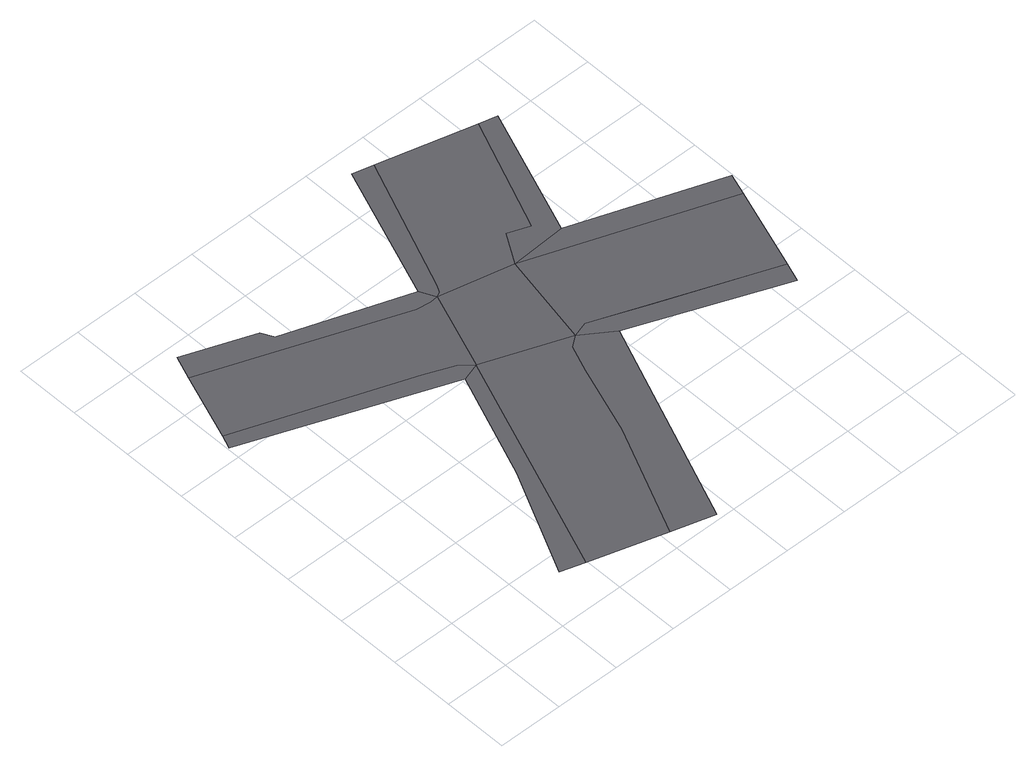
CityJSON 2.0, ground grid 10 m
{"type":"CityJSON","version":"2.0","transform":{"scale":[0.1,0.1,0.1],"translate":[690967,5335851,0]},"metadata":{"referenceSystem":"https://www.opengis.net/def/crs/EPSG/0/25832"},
"CityObjects":{
"road1":{"type":"Road","geometry":[{"type":"MultiSurface","lod":"2","boundaries":[[[0,1,2,3,4,5,6,7]],[[8,9,10,11,2,1,0,7]],[[5,4,3,12,13,6]]],"semantics":{"surfaces":[{"type":"TrafficArea","xlink_href":"id_way_B1"},{"type":"TrafficArea","xlink_href":"id_footpath1_B1"},{"type":"TrafficArea","xlink_href":"id_footpath2_B1"}],"values":[0,1,2]}}]},
"road2":{"type":"Road","geometry":[{"type":"MultiSurface","lod":"2","boundaries":[[[14,15,16,17,18,6,19]],[[6,13,20,21,19]],[[22,23,18,17,16,15,14]]],"semantics":{"surfaces":[{"type":"TrafficArea","xlink_href":"id_way_A2"},{"type":"TrafficArea","xlink_href":"id_footpath1_A2"},{"type":"TrafficArea","xlink_href":"id_footpath2_A2"}],"values":[0,1,2]}}]},
"road3":{"type":"Road","geometry":[{"type":"MultiSurface","lod":"2","boundaries":[[[7,6,18,24]]],"semantics":{"surfaces":[{"type":"TrafficArea","xlink_href":"intersection_way_AB"}],"values":[0]}}]},
"road4":{"type":"Road","geometry":[{"type":"MultiSurface","lod":"2","boundaries":[[[25,26,27,28,29,30,7,24]],[[31,8,7,30,29,28]],[[32,33,27,26,25,34,24]]],"semantics":{"surfaces":[{"type":"TrafficArea","xlink_href":"id_way_A1"},{"type":"TrafficArea","xlink_href":"id_footpath1_A1"},{"type":"TrafficArea","xlink_href":"id_footpath2_A1"}],"values":[0,1,2]}}]},
"road5":{"type":"Road","geometry":[{"type":"MultiSurface","lod":"2","boundaries":[[[35,36,37,24,18]],[[23,38,36,39,35,18]],[[37,40,32,24]]],"semantics":{"surfaces":[{"type":"TrafficArea","xlink_href":"id_way_B2"},{"type":"TrafficArea","xlink_href":"id_footpath2_B2"},{"type":"TrafficArea","xlink_href":"id_footpath1_B2"}],"values":[0,1,2]}}]}
},
"vertices":[
[367,530,0],[344,533,0],[49,645,0],[11,541,0],[270,445,0],[314,426,0],[333,410,0],[378,531,0],[367,555,0],[179,622,0],[169,640,0],[63,681,0],[3,520,0],[306,402,0],
[313,27,0],[391,200,0],[428,307,0],[444,349,0],[461,361,0],[199,61,0],[241,236,0],[162,72,0],[378,8,0],[507,328,0],
[490,505,0],
[518,552,0],[551,540,0],[624,717,0],[478,755,0],[392,546,0],[386,535,0],[446,763,0],[576,510,0],[652,710,0],[507,533,0],
[484,368,0],[744,267,0],[788,396,0],[734,237,0],[567,335,0],[799,429,0]
]}
